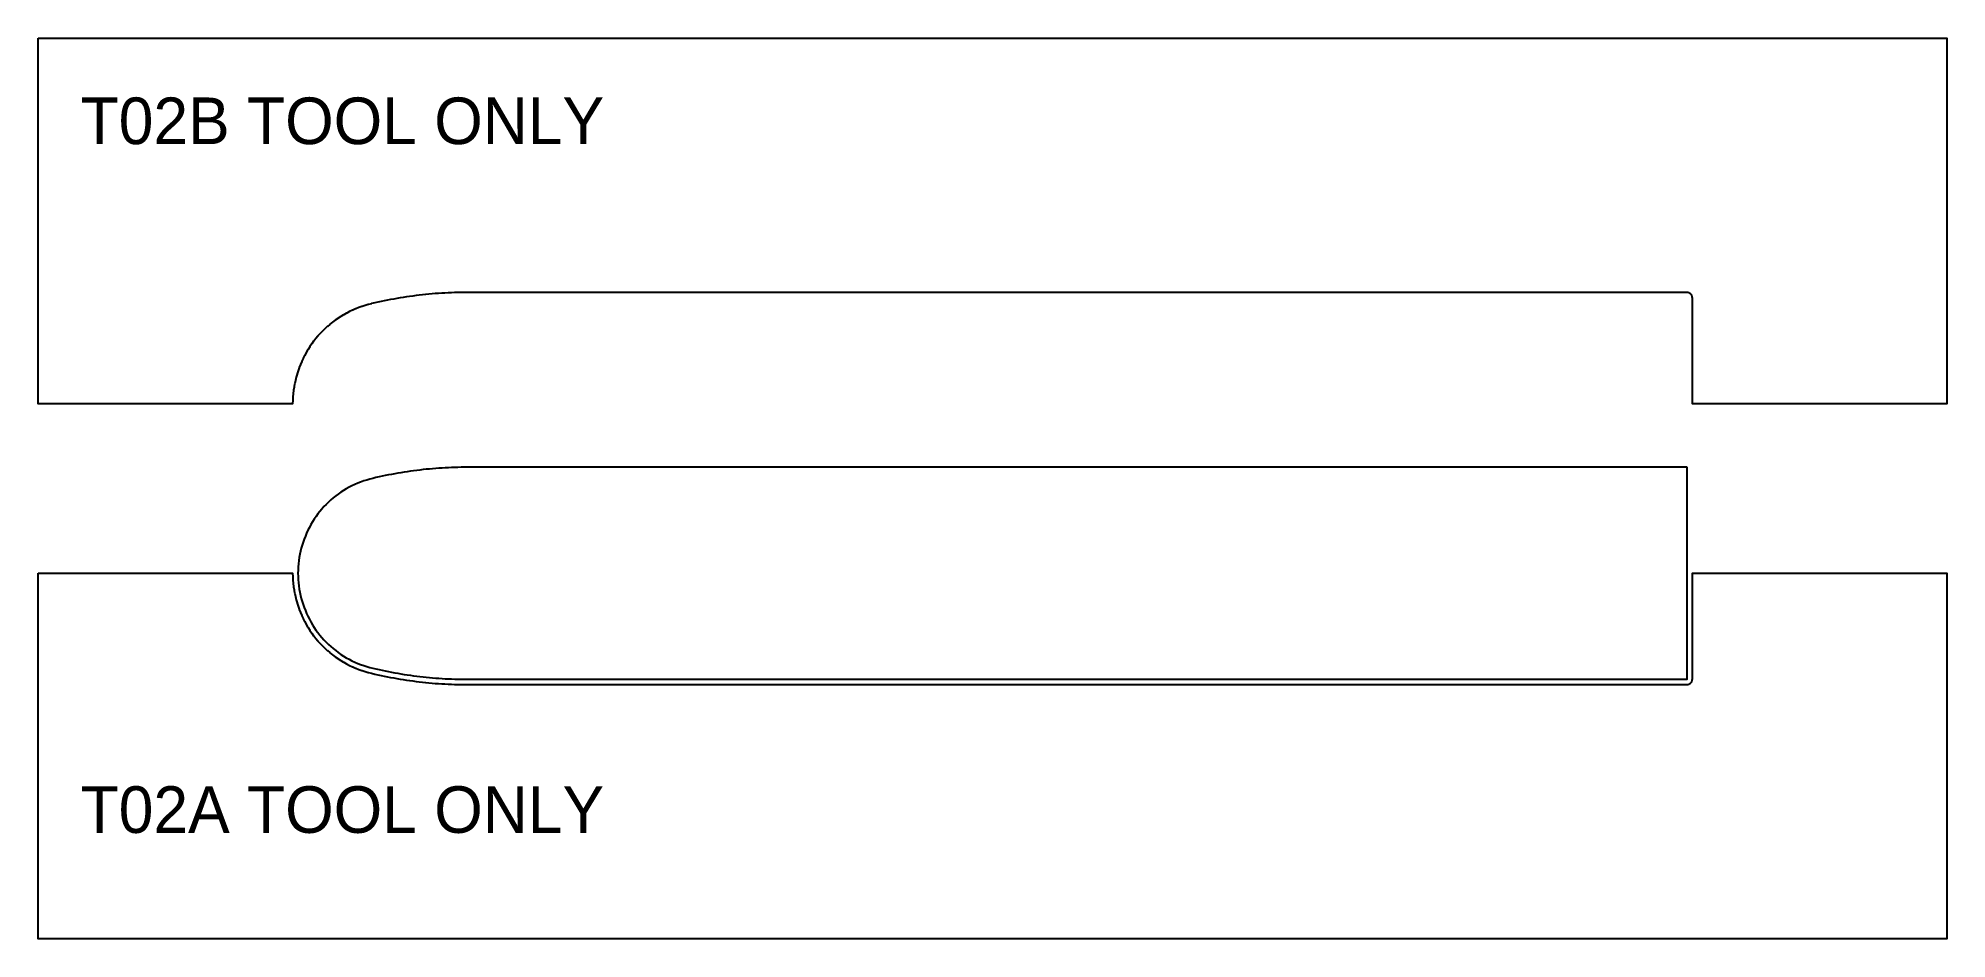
# Model space of a CAD drawing. Header units: millimetres. Extents: x 0 to 90, y 0 to 42.5.
import ezdxf

# ---------------------------------------------------------------- set-up
doc = ezdxf.new("R2010")
doc.units = ezdxf.units.MM
for name, color, linetype in [('CAD_OUTER', 5, 'Continuous'), ('CUT_TOOL', 7, 'Continuous'), ('LABEL', 2, 'Continuous')]:
    doc.layers.add(name, color=color, linetype=linetype)

msp = doc.modelspace()

# ---------------------------------------------------------------- linework, layer by layer
at = {"layer": 'CAD_OUTER'}
msp.add_lwpolyline([(77.752, 22.25), (77.602, 22.25), (77.451, 22.25), (77.301, 22.25), (77.151, 22.25), (77.001, 22.25), (76.851, 22.25), (76.701, 22.25), (76.551, 22.25), (76.4, 22.25), (76.25, 22.25), (76.1, 22.25), (75.95, 22.25), (75.8, 22.25), (75.65, 22.25), (75.5, 22.25), (75.349, 22.25), (75.199, 22.25), (75.049, 22.25), (74.899, 22.25), (74.749, 22.25), (74.599, 22.25), (74.449, 22.25), (74.298, 22.25), (74.148, 22.25), (73.998, 22.25), (73.848, 22.25), (73.698, 22.25), (73.548, 22.25), (73.397, 22.25), (73.247, 22.25), (73.097, 22.25), (72.947, 22.25), (72.797, 22.25), (72.647, 22.25), (72.497, 22.25), (72.346, 22.25), (72.196, 22.25), (72.046, 22.25), (71.896, 22.25), (71.746, 22.25), (71.596, 22.25), (71.446, 22.25), (71.295, 22.25), (71.145, 22.25), (70.995, 22.25), (70.845, 22.25), (70.695, 22.25), (70.545, 22.25), (70.395, 22.25), (70.244, 22.25), (70.094, 22.25), (69.944, 22.25), (69.794, 22.25), (69.644, 22.25), (69.494, 22.25), (69.344, 22.25), (69.193, 22.25), (69.043, 22.25), (68.893, 22.25), (68.743, 22.25), (68.593, 22.25), (68.443, 22.25), (68.293, 22.25), (68.142, 22.25), (67.992, 22.25), (67.842, 22.25), (67.692, 22.25), (67.542, 22.25), (67.392, 22.25), (67.241, 22.25), (67.091, 22.25), (66.941, 22.25), (66.791, 22.25), (66.641, 22.25), (66.491, 22.25), (66.341, 22.25), (66.19, 22.25), (66.04, 22.25), (65.89, 22.25), (65.74, 22.25), (65.59, 22.25), (65.44, 22.25), (65.29, 22.25), (65.139, 22.25), (64.989, 22.25), (64.839, 22.25), (64.689, 22.25), (64.539, 22.25), (64.389, 22.25), (64.239, 22.25), (64.088, 22.25), (63.938, 22.25), (63.788, 22.25), (63.638, 22.25), (63.488, 22.25), (63.338, 22.25), (63.188, 22.25), (63.037, 22.25), (62.887, 22.25), (62.737, 22.25), (62.587, 22.25), (62.437, 22.25), (62.287, 22.25), (62.136, 22.25), (61.986, 22.25), (61.836, 22.25), (61.686, 22.25), (61.536, 22.25), (61.386, 22.25), (61.236, 22.25), (61.085, 22.25), (60.935, 22.25), (60.785, 22.25), (60.635, 22.25), (60.485, 22.25), (60.335, 22.25), (60.185, 22.25), (60.034, 22.25), (59.884, 22.25), (59.734, 22.25), (59.584, 22.25), (59.434, 22.25), (59.284, 22.25), (59.134, 22.25), (58.983, 22.25), (58.833, 22.25), (58.683, 22.25), (58.533, 22.25), (58.383, 22.25), (58.233, 22.25), (58.083, 22.25), (57.932, 22.25), (57.782, 22.25), (57.632, 22.25), (57.482, 22.25), (57.332, 22.25), (57.182, 22.25), (57.032, 22.25), (56.881, 22.25), (56.731, 22.25), (56.581, 22.25), (56.431, 22.25), (56.281, 22.25), (56.131, 22.25), (55.98, 22.25), (55.83, 22.25), (55.68, 22.25), (55.53, 22.25), (55.38, 22.25), (55.23, 22.25), (55.08, 22.25), (54.929, 22.25), (54.779, 22.25), (54.629, 22.25), (54.479, 22.25), (54.329, 22.25), (54.179, 22.25), (54.029, 22.25), (53.878, 22.25), (53.728, 22.25), (53.578, 22.25), (53.428, 22.25), (53.278, 22.25), (53.128, 22.25), (52.978, 22.25), (52.827, 22.25), (52.677, 22.25), (52.527, 22.25), (52.377, 22.25), (52.227, 22.25), (52.077, 22.25), (51.927, 22.25), (51.776, 22.25), (51.626, 22.25), (51.476, 22.25), (51.326, 22.25), (51.176, 22.25), (51.026, 22.25), (50.875, 22.25), (50.725, 22.25), (50.575, 22.25), (50.425, 22.25), (50.275, 22.25), (50.125, 22.25), (49.975, 22.25), (49.824, 22.25), (49.674, 22.25), (49.524, 22.25), (49.374, 22.25), (49.224, 22.25), (49.074, 22.25), (48.924, 22.25), (48.773, 22.25), (48.623, 22.25), (48.473, 22.25), (48.323, 22.25), (48.173, 22.25), (48.023, 22.25), (47.873, 22.25), (47.722, 22.25), (47.572, 22.25), (47.422, 22.25), (47.272, 22.25), (47.122, 22.25), (46.972, 22.25), (46.822, 22.25), (46.671, 22.25), (46.521, 22.25), (46.371, 22.25), (46.221, 22.25), (46.071, 22.25), (45.921, 22.25), (45.771, 22.25), (45.62, 22.25), (45.47, 22.25), (45.32, 22.25), (45.17, 22.25), (45.02, 22.25), (44.87, 22.25), (44.719, 22.25), (44.569, 22.25), (44.419, 22.25), (44.269, 22.25), (44.119, 22.25), (43.969, 22.25), (43.819, 22.25), (43.668, 22.25), (43.518, 22.25), (43.368, 22.25), (43.218, 22.25), (43.068, 22.25), (42.918, 22.25), (42.768, 22.25), (42.617, 22.25), (42.467, 22.25), (42.317, 22.25), (42.167, 22.25), (42.017, 22.25), (41.867, 22.25), (41.717, 22.25), (41.566, 22.25), (41.416, 22.25), (41.266, 22.25), (41.116, 22.25), (40.966, 22.25), (40.816, 22.25), (40.666, 22.25), (40.515, 22.25), (40.365, 22.25), (40.215, 22.25), (40.065, 22.25), (39.915, 22.25), (39.765, 22.25), (39.614, 22.25), (39.464, 22.25), (39.314, 22.25), (39.164, 22.25), (39.014, 22.25), (38.864, 22.25), (38.714, 22.25), (38.563, 22.25), (38.413, 22.25), (38.263, 22.25), (38.113, 22.25), (37.963, 22.25), (37.813, 22.25), (37.663, 22.25), (37.512, 22.25), (37.362, 22.25), (37.212, 22.25), (37.062, 22.25), (36.912, 22.25), (36.762, 22.25), (36.612, 22.25), (36.461, 22.25), (36.311, 22.25), (36.161, 22.25), (36.011, 22.25), (35.861, 22.25), (35.711, 22.25), (35.561, 22.25), (35.41, 22.25), (35.26, 22.25), (35.11, 22.25), (34.96, 22.25), (34.81, 22.25), (34.66, 22.25), (34.51, 22.25), (34.359, 22.25), (34.209, 22.25), (34.059, 22.25), (33.909, 22.25), (33.759, 22.25), (33.609, 22.25), (33.458, 22.25), (33.308, 22.25), (33.158, 22.25), (33.008, 22.25), (32.858, 22.25), (32.708, 22.25), (32.558, 22.25), (32.407, 22.25), (32.257, 22.25), (32.107, 22.25), (31.957, 22.25), (31.807, 22.25), (31.657, 22.25), (31.507, 22.25), (31.356, 22.25), (31.206, 22.25), (31.056, 22.25), (30.906, 22.25), (30.756, 22.25), (30.606, 22.25), (30.456, 22.25), (30.305, 22.25), (30.155, 22.25), (30.005, 22.25), (29.855, 22.25), (29.705, 22.25), (29.555, 22.25), (29.405, 22.25), (29.254, 22.25), (29.104, 22.25), (28.954, 22.25), (28.804, 22.25), (28.654, 22.25), (28.504, 22.25), (28.353, 22.25), (28.203, 22.25), (28.053, 22.25), (27.903, 22.25), (27.753, 22.25), (27.603, 22.25), (27.453, 22.25), (27.302, 22.25), (27.152, 22.25), (27.002, 22.25), (26.852, 22.25), (26.702, 22.25), (26.552, 22.25), (26.402, 22.25), (26.251, 22.25), (26.101, 22.25), (25.951, 22.25), (25.801, 22.25), (25.651, 22.25), (25.501, 22.25), (25.351, 22.25), (25.2, 22.25), (25.05, 22.25), (24.9, 22.25), (24.75, 22.25), (24.6, 22.25), (24.45, 22.25), (24.3, 22.25), (24.149, 22.25), (23.999, 22.25), (23.849, 22.25), (23.699, 22.25), (23.549, 22.25), (23.399, 22.25), (23.249, 22.25), (23.098, 22.25), (22.948, 22.25), (22.798, 22.25), (22.648, 22.25), (22.498, 22.25), (22.348, 22.25), (22.197, 22.25), (22.047, 22.25), (21.897, 22.25), (21.747, 22.25), (21.597, 22.25), (21.447, 22.25), (21.297, 22.25), (21.146, 22.25), (20.996, 22.25), (20.846, 22.25), (20.696, 22.25), (20.546, 22.25), (20.396, 22.25), (20.246, 22.25), (20.095, 22.25), (19.945, 22.249), (19.795, 22.246), (19.645, 22.242), (19.495, 22.237), (19.345, 22.231), (19.195, 22.224), (19.045, 22.215), (18.895, 22.206), (18.746, 22.195), (18.596, 22.183), (18.446, 22.169), (18.297, 22.155), (18.148, 22.139), (17.998, 22.122), (17.849, 22.105), (17.7, 22.085), (17.552, 22.065), (17.403, 22.043), (17.255, 22.02), (17.106, 21.996), (16.958, 21.971), (16.811, 21.945), (16.663, 21.917), (16.516, 21.889), (16.368, 21.859), (16.222, 21.828), (16.075, 21.796), (15.928, 21.763), (15.782, 21.728), (15.637, 21.692), (15.492, 21.651), (15.349, 21.606), (15.207, 21.556), (15.068, 21.5), (14.93, 21.44), (14.795, 21.376), (14.661, 21.307), (14.531, 21.233), (14.402, 21.156), (14.275, 21.075), (14.153, 20.988), (14.033, 20.898), (13.915, 20.805), (13.801, 20.708), (13.69, 20.606), (13.582, 20.502), (13.478, 20.394), (13.378, 20.282), (13.282, 20.167), (13.189, 20.049), (13.101, 19.927), (13.017, 19.803), (12.936, 19.676), (12.86, 19.547), (12.788, 19.415), (12.721, 19.281), (12.657, 19.145), (12.599, 19.006), (12.545, 18.866), (12.494, 18.725), (12.449, 18.582), (12.408, 18.437), (12.371, 18.292), (12.34, 18.145), (12.313, 17.997), (12.291, 17.849), (12.273, 17.7), (12.261, 17.55), (12.254, 17.4), (12.25, 17.25), (12.254, 17.1), (12.261, 16.95), (12.273, 16.8), (12.291, 16.651), (12.313, 16.503), (12.34, 16.355), (12.371, 16.208), (12.408, 16.063), (12.449, 15.918), (12.494, 15.775), (12.545, 15.634), (12.599, 15.494), (12.657, 15.355), (12.721, 15.22), (12.788, 15.086), (12.86, 14.953), (12.936, 14.824), (13.016, 14.697), (13.1, 14.573), (13.189, 14.451), (13.282, 14.334), (13.378, 14.219), (13.478, 14.106), (13.582, 13.999), (13.69, 13.894), (13.801, 13.793), (13.915, 13.695), (14.033, 13.602), (14.153, 13.512), (14.275, 13.425), (14.402, 13.344), (14.531, 13.267), (14.661, 13.193), (14.795, 13.124), (14.93, 13.06), (15.068, 13), (15.207, 12.944), (15.349, 12.895), (15.492, 12.849), (15.637, 12.808), (15.782, 12.772), (15.928, 12.738), (16.075, 12.704), (16.221, 12.672), (16.368, 12.641), (16.516, 12.612), (16.663, 12.583), (16.811, 12.555), (16.958, 12.529), (17.106, 12.504), (17.255, 12.48), (17.403, 12.458), (17.552, 12.436), (17.7, 12.416), (17.849, 12.396), (17.998, 12.378), (18.148, 12.361), (18.297, 12.345), (18.446, 12.331), (18.596, 12.318), (18.746, 12.305), (18.895, 12.295), (19.045, 12.285), (19.195, 12.276), (19.345, 12.269), (19.495, 12.263), (19.645, 12.258), (19.795, 12.254), (19.945, 12.252), (20.095, 12.251), (20.246, 12.25), (20.396, 12.25), (20.546, 12.25), (20.696, 12.25), (20.846, 12.25), (20.996, 12.25), (21.146, 12.25), (21.297, 12.25), (21.447, 12.25), (21.597, 12.25), (21.747, 12.25), (21.897, 12.25), (22.047, 12.25), (22.197, 12.25), (22.348, 12.25), (22.498, 12.25), (22.648, 12.25), (22.798, 12.25), (22.948, 12.25), (23.098, 12.25), (23.249, 12.25), (23.399, 12.25), (23.549, 12.25), (23.699, 12.25), (23.849, 12.25), (23.999, 12.25), (24.149, 12.25), (24.3, 12.25), (24.45, 12.25), (24.6, 12.25), (24.75, 12.25), (24.9, 12.25), (25.05, 12.25), (25.2, 12.25), (25.351, 12.25), (25.501, 12.25), (25.651, 12.25), (25.801, 12.25), (25.951, 12.25), (26.101, 12.25), (26.251, 12.25), (26.402, 12.25), (26.552, 12.25), (26.702, 12.25), (26.852, 12.25), (27.002, 12.25), (27.152, 12.25), (27.302, 12.25), (27.453, 12.25), (27.603, 12.25), (27.753, 12.25), (27.903, 12.25), (28.053, 12.25), (28.203, 12.25), (28.353, 12.25), (28.504, 12.25), (28.654, 12.25), (28.804, 12.25), (28.954, 12.25), (29.104, 12.25), (29.254, 12.25), (29.405, 12.25), (29.555, 12.25), (29.705, 12.25), (29.855, 12.25), (30.005, 12.25), (30.155, 12.25), (30.305, 12.25), (30.456, 12.25), (30.606, 12.25), (30.756, 12.25), (30.906, 12.25), (31.056, 12.25), (31.206, 12.25), (31.356, 12.25), (31.507, 12.25), (31.657, 12.25), (31.807, 12.25), (31.957, 12.25), (32.107, 12.25), (32.257, 12.25), (32.407, 12.25), (32.558, 12.25), (32.708, 12.25), (32.858, 12.25), (33.008, 12.25), (33.158, 12.25), (33.308, 12.25), (33.458, 12.25), (33.609, 12.25), (33.759, 12.25), (33.909, 12.25), (34.059, 12.25), (34.209, 12.25), (34.359, 12.25), (34.51, 12.25), (34.66, 12.25), (34.81, 12.25), (34.96, 12.25), (35.11, 12.25), (35.26, 12.25), (35.41, 12.25), (35.561, 12.25), (35.711, 12.25), (35.861, 12.25), (36.011, 12.25), (36.161, 12.25), (36.311, 12.25), (36.461, 12.25), (36.612, 12.25), (36.762, 12.25), (36.912, 12.25), (37.062, 12.25), (37.212, 12.25), (37.362, 12.25), (37.512, 12.25), (37.663, 12.25), (37.813, 12.25), (37.963, 12.25), (38.113, 12.25), (38.263, 12.25), (38.413, 12.25), (38.563, 12.25), (38.714, 12.25), (38.864, 12.25), (39.014, 12.25), (39.164, 12.25), (39.314, 12.25), (39.464, 12.25), (39.614, 12.25), (39.765, 12.25), (39.915, 12.25), (40.065, 12.25), (40.215, 12.25), (40.365, 12.25), (40.515, 12.25), (40.666, 12.25), (40.816, 12.25), (40.966, 12.25), (41.116, 12.25), (41.266, 12.25), (41.416, 12.25), (41.566, 12.25), (41.717, 12.25), (41.867, 12.25), (42.017, 12.25), (42.167, 12.25), (42.317, 12.25), (42.467, 12.25), (42.617, 12.25), (42.768, 12.25), (42.918, 12.25), (43.068, 12.25), (43.218, 12.25), (43.368, 12.25), (43.518, 12.25), (43.668, 12.25), (43.819, 12.25), (43.969, 12.25), (44.119, 12.25), (44.269, 12.25), (44.419, 12.25), (44.569, 12.25), (44.719, 12.25), (44.87, 12.25), (45.02, 12.25), (45.17, 12.25), (45.32, 12.25), (45.47, 12.25), (45.62, 12.25), (45.771, 12.25), (45.921, 12.25), (46.071, 12.25), (46.221, 12.25), (46.371, 12.25), (46.521, 12.25), (46.671, 12.25), (46.822, 12.25), (46.972, 12.25), (47.122, 12.25), (47.272, 12.25), (47.422, 12.25), (47.572, 12.25), (47.722, 12.25), (47.873, 12.25), (48.023, 12.25), (48.173, 12.25), (48.323, 12.25), (48.473, 12.25), (48.623, 12.25), (48.773, 12.25), (48.924, 12.25), (49.074, 12.25), (49.224, 12.25), (49.374, 12.25), (49.524, 12.25), (49.674, 12.25), (49.824, 12.25), (49.975, 12.25), (50.125, 12.25), (50.275, 12.25), (50.425, 12.25), (50.575, 12.25), (50.725, 12.25), (50.875, 12.25), (51.026, 12.25), (51.176, 12.25), (51.326, 12.25), (51.476, 12.25), (51.626, 12.25), (51.776, 12.25), (51.927, 12.25), (52.077, 12.25), (52.227, 12.25), (52.377, 12.25), (52.527, 12.25), (52.677, 12.25), (52.827, 12.25), (52.978, 12.25), (53.128, 12.25), (53.278, 12.25), (53.428, 12.25), (53.578, 12.25), (53.728, 12.25), (53.878, 12.25), (54.029, 12.25), (54.179, 12.25), (54.329, 12.25), (54.479, 12.25), (54.629, 12.25), (54.779, 12.25), (54.929, 12.25), (55.08, 12.25), (55.23, 12.25), (55.38, 12.25), (55.53, 12.25), (55.68, 12.25), (55.83, 12.25), (55.98, 12.25), (56.131, 12.25), (56.281, 12.25), (56.431, 12.25), (56.581, 12.25), (56.731, 12.25), (56.881, 12.25), (57.032, 12.25), (57.182, 12.25), (57.332, 12.25), (57.482, 12.25), (57.632, 12.25), (57.782, 12.25), (57.932, 12.25), (58.083, 12.25), (58.233, 12.25), (58.383, 12.25), (58.533, 12.25), (58.683, 12.25), (58.833, 12.25), (58.983, 12.25), (59.134, 12.25), (59.284, 12.25), (59.434, 12.25), (59.584, 12.25), (59.734, 12.25), (59.884, 12.25), (60.034, 12.25), (60.185, 12.25), (60.335, 12.25), (60.485, 12.25), (60.635, 12.25), (60.785, 12.25), (60.935, 12.25), (61.085, 12.25), (61.236, 12.25), (61.386, 12.25), (61.536, 12.25), (61.686, 12.25), (61.836, 12.25), (61.986, 12.25), (62.136, 12.25), (62.287, 12.25), (62.437, 12.25), (62.587, 12.25), (62.737, 12.25), (62.887, 12.25), (63.037, 12.25), (63.188, 12.25), (63.338, 12.25), (63.488, 12.25), (63.638, 12.25), (63.788, 12.25), (63.938, 12.25), (64.088, 12.25), (64.239, 12.25), (64.389, 12.25), (64.539, 12.25), (64.689, 12.25), (64.839, 12.25), (64.989, 12.25), (65.139, 12.25), (65.29, 12.25), (65.44, 12.25), (65.59, 12.25), (65.74, 12.25), (65.89, 12.25), (66.04, 12.25), (66.19, 12.25), (66.341, 12.25), (66.491, 12.25), (66.641, 12.25), (66.791, 12.25), (66.941, 12.25), (67.091, 12.25), (67.241, 12.25), (67.392, 12.25), (67.542, 12.25), (67.692, 12.25), (67.842, 12.25), (67.992, 12.25), (68.142, 12.25), (68.293, 12.25), (68.443, 12.25), (68.593, 12.25), (68.743, 12.25), (68.893, 12.25), (69.043, 12.25), (69.193, 12.25), (69.344, 12.25), (69.494, 12.25), (69.644, 12.25), (69.794, 12.25), (69.944, 12.25), (70.094, 12.25), (70.244, 12.25), (70.395, 12.25), (70.545, 12.25), (70.695, 12.25), (70.845, 12.25), (70.995, 12.25), (71.145, 12.25), (71.295, 12.25), (71.446, 12.25), (71.596, 12.25), (71.746, 12.25), (71.896, 12.25), (72.046, 12.25), (72.196, 12.25), (72.346, 12.25), (72.497, 12.25), (72.647, 12.25), (72.797, 12.25), (72.947, 12.25), (73.097, 12.25), (73.247, 12.25), (73.397, 12.25), (73.548, 12.25), (73.698, 12.25), (73.848, 12.25), (73.998, 12.25), (74.148, 12.25), (74.298, 12.25), (74.449, 12.25), (74.599, 12.25), (74.749, 12.25), (74.899, 12.25), (75.049, 12.25), (75.199, 12.25), (75.349, 12.25), (75.5, 12.25), (75.65, 12.25), (75.8, 12.25), (75.95, 12.25), (76.1, 12.25), (76.25, 12.25), (76.4, 12.25), (76.551, 12.25), (76.701, 12.25), (76.851, 12.25), (77.001, 12.25), (77.151, 12.25), (77.301, 12.25), (77.451, 12.25), (77.602, 12.25), (77.752, 12.25), (77.752, 12.402), (77.752, 12.553), (77.752, 12.705), (77.752, 12.856), (77.752, 13.008), (77.752, 13.159), (77.752, 13.311), (77.752, 13.462), (77.752, 13.614), (77.752, 13.765), (77.752, 13.917), (77.752, 14.068), (77.752, 14.22), (77.752, 14.371), (77.752, 14.523), (77.752, 14.674), (77.752, 14.826), (77.752, 14.977), (77.752, 15.129), (77.752, 15.28), (77.752, 15.432), (77.752, 15.583), (77.752, 15.735), (77.752, 15.887), (77.752, 16.038), (77.752, 16.19), (77.752, 16.341), (77.752, 16.493), (77.752, 16.644), (77.752, 16.796), (77.752, 16.947), (77.752, 17.099), (77.752, 17.25), (77.752, 17.402), (77.752, 17.553), (77.752, 17.705), (77.752, 17.856), (77.752, 18.008), (77.752, 18.159), (77.752, 18.311), (77.752, 18.462), (77.752, 18.614), (77.752, 18.765), (77.752, 18.917), (77.752, 19.068), (77.752, 19.22), (77.752, 19.371), (77.752, 19.523), (77.752, 19.674), (77.752, 19.826), (77.752, 19.978), (77.752, 20.129), (77.752, 20.281), (77.752, 20.432), (77.752, 20.584), (77.752, 20.735), (77.752, 20.887), (77.752, 21.038), (77.752, 21.19), (77.752, 21.341), (77.752, 21.493), (77.752, 21.644), (77.752, 21.796), (77.752, 21.947), (77.752, 22.099)], close=True, dxfattribs=at)
at = {"layer": 'CUT_TOOL'}
for points in [[(0, 42.5), (90.002, 42.5), (90.002, 25.25), (78.002, 25.25), (78.002, 25.856), (78.002, 26.008), (78.002, 27.523), (78.002, 27.674), (78.002, 29.038), (78.002, 29.19), (78.002, 30.099), (78.002, 30.25), (78.001, 30.275), (77.997, 30.299), (77.991, 30.323), (77.983, 30.346), (77.972, 30.368), (77.96, 30.389), (77.945, 30.409), (77.929, 30.427), (77.91, 30.444), (77.891, 30.458), (77.87, 30.471), (77.847, 30.481), (77.824, 30.489), (77.801, 30.495), (77.776, 30.499), (77.752, 30.5), (77.602, 30.5), (77.451, 30.5), (77.301, 30.5), (77.151, 30.5), (77.001, 30.5), (76.851, 30.5), (76.701, 30.5), (76.551, 30.5), (76.4, 30.5), (76.25, 30.5), (76.1, 30.5), (75.95, 30.5), (75.8, 30.5), (75.65, 30.5), (75.5, 30.5), (75.349, 30.5), (75.199, 30.5), (75.049, 30.5), (74.899, 30.5), (74.749, 30.5), (74.599, 30.5), (74.449, 30.5), (74.298, 30.5), (74.148, 30.5), (73.998, 30.5), (73.848, 30.5), (73.698, 30.5), (73.548, 30.5), (73.397, 30.5), (73.247, 30.5), (73.097, 30.5), (72.947, 30.5), (72.797, 30.5), (72.647, 30.5), (72.497, 30.5), (72.346, 30.5), (72.196, 30.5), (72.046, 30.5), (71.896, 30.5), (71.746, 30.5), (71.596, 30.5), (71.446, 30.5), (71.295, 30.5), (71.145, 30.5), (70.995, 30.5), (70.845, 30.5), (70.695, 30.5), (70.545, 30.5), (70.395, 30.5), (70.244, 30.5), (70.094, 30.5), (69.944, 30.5), (69.794, 30.5), (69.644, 30.5), (69.494, 30.5), (69.344, 30.5), (69.193, 30.5), (69.043, 30.5), (68.893, 30.5), (68.743, 30.5), (68.593, 30.5), (68.443, 30.5), (68.293, 30.5), (68.142, 30.5), (67.992, 30.5), (67.842, 30.5), (67.692, 30.5), (67.542, 30.5), (67.392, 30.5), (67.241, 30.5), (67.091, 30.5), (66.941, 30.5), (66.791, 30.5), (66.641, 30.5), (66.491, 30.5), (66.341, 30.5), (66.19, 30.5), (66.04, 30.5), (65.74, 30.5), (65.59, 30.5), (65.44, 30.5), (65.29, 30.5), (65.139, 30.5), (64.989, 30.5), (64.839, 30.5), (64.689, 30.5), (64.539, 30.5), (64.389, 30.5), (64.239, 30.5), (64.088, 30.5), (63.938, 30.5), (63.788, 30.5), (63.638, 30.5), (63.488, 30.5), (63.338, 30.5), (63.188, 30.5), (63.037, 30.5), (62.887, 30.5), (62.737, 30.5), (62.587, 30.5), (62.437, 30.5), (62.287, 30.5), (62.136, 30.5), (61.986, 30.5), (61.836, 30.5), (61.686, 30.5), (61.536, 30.5), (61.386, 30.5), (61.236, 30.5), (61.085, 30.5), (60.935, 30.5), (60.785, 30.5), (60.635, 30.5), (60.485, 30.5), (60.335, 30.5), (60.185, 30.5), (60.034, 30.5), (59.884, 30.5), (59.734, 30.5), (59.584, 30.5), (59.434, 30.5), (59.284, 30.5), (59.134, 30.5), (58.983, 30.5), (58.833, 30.5), (58.683, 30.5), (58.533, 30.5), (58.383, 30.5), (58.233, 30.5), (57.932, 30.5), (57.782, 30.5), (57.632, 30.5), (57.482, 30.5), (57.332, 30.5), (57.182, 30.5), (56.881, 30.5), (56.731, 30.5), (56.281, 30.5), (56.131, 30.5), (55.98, 30.5), (55.83, 30.5), (55.68, 30.5), (55.53, 30.5), (55.38, 30.5), (55.23, 30.5), (55.08, 30.5), (54.929, 30.5), (54.779, 30.5), (54.629, 30.5), (54.479, 30.5), (54.329, 30.5), (54.179, 30.5), (54.029, 30.5), (53.878, 30.5), (53.728, 30.5), (53.578, 30.5), (53.428, 30.5), (53.278, 30.5), (53.128, 30.5), (52.978, 30.5), (52.827, 30.5), (52.677, 30.5), (52.527, 30.5), (52.377, 30.5), (52.227, 30.5), (52.077, 30.5), (51.927, 30.5), (51.776, 30.5), (51.626, 30.5), (51.476, 30.5), (51.326, 30.5), (51.176, 30.5), (51.026, 30.5), (50.875, 30.5), (50.725, 30.5), (50.575, 30.5), (50.425, 30.5), (50.275, 30.5), (50.125, 30.5), (49.975, 30.5), (49.824, 30.5), (49.674, 30.5), (49.524, 30.5), (49.374, 30.5), (49.224, 30.5), (49.074, 30.5), (48.924, 30.5), (48.773, 30.5), (48.623, 30.5), (48.473, 30.5), (48.323, 30.5), (48.173, 30.5), (48.023, 30.5), (47.873, 30.5), (47.722, 30.5), (47.572, 30.5), (47.422, 30.5), (47.272, 30.5), (47.122, 30.5), (46.972, 30.5), (46.822, 30.5), (46.671, 30.5), (46.521, 30.5), (46.371, 30.5), (46.221, 30.5), (46.071, 30.5), (45.921, 30.5), (45.771, 30.5), (45.62, 30.5), (45.47, 30.5), (45.32, 30.5), (45.17, 30.5), (45.02, 30.5), (44.87, 30.5), (44.569, 30.5), (44.419, 30.5), (44.269, 30.5), (44.119, 30.5), (43.969, 30.5), (43.819, 30.5), (43.668, 30.5), (43.518, 30.5), (43.368, 30.5), (43.218, 30.5), (43.068, 30.5), (42.918, 30.5), (42.768, 30.5), (42.617, 30.5), (42.467, 30.5), (42.317, 30.5), (42.167, 30.5), (42.017, 30.5), (41.867, 30.5), (41.717, 30.5), (41.566, 30.5), (41.416, 30.5), (41.266, 30.5), (41.116, 30.5), (40.966, 30.5), (40.816, 30.5), (40.666, 30.5), (40.515, 30.5), (40.365, 30.5), (40.215, 30.5), (40.065, 30.5), (39.915, 30.5), (39.765, 30.5), (39.614, 30.5), (39.464, 30.5), (39.314, 30.5), (39.164, 30.5), (39.014, 30.5), (38.864, 30.5), (38.714, 30.5), (38.563, 30.5), (38.413, 30.5), (38.263, 30.5), (38.113, 30.5), (37.963, 30.5), (37.813, 30.5), (37.663, 30.5), (37.512, 30.5), (37.362, 30.5), (37.212, 30.5), (37.062, 30.5), (36.912, 30.5), (36.762, 30.5), (36.612, 30.5), (36.461, 30.5), (36.311, 30.5), (36.161, 30.5), (36.011, 30.5), (35.861, 30.5), (35.711, 30.5), (35.561, 30.5), (35.41, 30.5), (35.26, 30.5), (35.11, 30.5), (34.96, 30.5), (34.81, 30.5), (34.66, 30.5), (34.51, 30.5), (34.359, 30.5), (34.209, 30.5), (34.059, 30.5), (33.909, 30.5), (33.759, 30.5), (33.609, 30.5), (33.458, 30.5), (33.308, 30.5), (33.158, 30.5), (33.008, 30.5), (32.858, 30.5), (32.708, 30.5), (32.558, 30.5), (32.407, 30.5), (32.257, 30.5), (32.107, 30.5), (31.807, 30.5), (31.657, 30.5), (31.507, 30.5), (31.356, 30.5), (31.206, 30.5), (31.056, 30.5), (30.906, 30.5), (30.756, 30.5), (30.606, 30.5), (30.456, 30.5), (30.305, 30.5), (30.155, 30.5), (30.005, 30.5), (29.855, 30.5), (29.705, 30.5), (29.555, 30.5), (29.405, 30.5), (29.254, 30.5), (29.104, 30.5), (28.954, 30.5), (28.804, 30.5), (28.654, 30.5), (28.504, 30.5), (28.353, 30.5), (28.203, 30.5), (28.053, 30.5), (27.903, 30.5), (27.753, 30.5), (27.603, 30.5), (27.453, 30.5), (27.302, 30.5), (27.152, 30.5), (27.002, 30.5), (26.852, 30.5), (26.702, 30.5), (26.552, 30.5), (26.402, 30.5), (26.101, 30.5), (25.951, 30.5), (25.801, 30.5), (25.651, 30.5), (25.501, 30.5), (25.351, 30.5), (25.2, 30.5), (25.05, 30.5), (24.75, 30.5), (24.6, 30.5), (24.45, 30.5), (24.3, 30.5), (24.149, 30.5), (23.999, 30.5), (23.849, 30.5), (23.699, 30.5), (23.549, 30.5), (23.399, 30.5), (23.249, 30.5), (23.098, 30.5), (22.948, 30.5), (22.798, 30.5), (22.648, 30.5), (22.498, 30.5), (22.348, 30.5), (22.197, 30.5), (22.047, 30.5), (21.897, 30.5), (21.747, 30.5), (21.597, 30.5), (21.447, 30.5), (21.297, 30.5), (21.146, 30.5), (20.996, 30.5), (20.846, 30.5), (20.546, 30.5), (20.396, 30.5), (20.246, 30.5), (20.245, 30.5), (20.095, 30.5), (20.093, 30.5), (19.943, 30.499), (19.941, 30.499), (19.791, 30.496), (19.789, 30.496), (19.638, 30.492), (19.637, 30.492), (19.487, 30.487), (19.485, 30.487), (19.335, 30.481), (19.333, 30.481), (19.183, 30.474), (19.181, 30.474), (19.031, 30.465), (19.029, 30.465), (18.879, 30.455), (18.877, 30.455), (18.727, 30.444), (18.725, 30.444), (18.575, 30.432), (18.574, 30.432), (18.424, 30.418), (18.423, 30.418), (18.273, 30.404), (18.27, 30.404), (18.121, 30.388), (18.119, 30.388), (17.97, 30.371), (17.969, 30.371), (17.82, 30.353), (17.817, 30.353), (17.668, 30.333), (17.666, 30.333), (17.517, 30.312), (17.516, 30.312), (17.367, 30.291), (17.365, 30.29), (17.217, 30.268), (17.214, 30.267), (17.066, 30.243), (17.065, 30.243), (16.917, 30.218), (16.915, 30.217), (16.767, 30.191), (16.764, 30.191), (16.617, 30.163), (16.615, 30.163), (16.468, 30.134), (16.466, 30.134), (16.319, 30.104), (16.317, 30.104), (16.17, 30.073), (16.168, 30.072), (16.021, 30.04), (16.019, 30.04), (15.873, 30.006), (15.871, 30.006), (15.725, 29.972), (15.722, 29.971), (15.576, 29.934), (15.568, 29.932), (15.424, 29.891), (15.417, 29.889), (15.274, 29.844), (15.267, 29.842), (15.125, 29.792), (15.114, 29.788), (14.975, 29.732), (14.968, 29.729), (14.83, 29.669), (14.824, 29.666), (14.688, 29.602), (14.68, 29.598), (14.547, 29.529), (14.538, 29.525), (14.408, 29.451), (14.402, 29.448), (14.273, 29.37), (14.267, 29.366), (14.141, 29.286), (14.131, 29.279), (14.009, 29.193), (14.003, 29.189), (13.883, 29.099), (13.877, 29.094), (13.76, 29.001), (13.753, 28.995), (13.638, 28.898), (13.632, 28.892), (13.521, 28.79), (13.516, 28.786), (13.408, 28.681), (13.403, 28.676), (13.299, 28.568), (13.291, 28.56), (13.191, 28.447), (13.187, 28.442), (13.09, 28.327), (13.086, 28.322), (12.993, 28.204), (12.986, 28.196), (12.898, 28.074), (12.893, 28.067), (12.809, 27.943), (12.806, 27.937), (12.725, 27.811), (12.721, 27.803), (12.644, 27.674), (12.64, 27.665), (12.568, 27.533), (12.565, 27.527), (12.498, 27.393), (12.495, 27.387), (12.431, 27.251), (12.426, 27.241), (12.368, 27.103), (12.366, 27.097), (12.312, 26.957), (12.309, 26.951), (12.259, 26.81), (12.255, 26.8), (12.21, 26.657), (12.208, 26.65), (12.168, 26.505), (12.166, 26.499), (12.129, 26.353), (12.127, 26.345), (12.095, 26.198), (12.094, 26.189), (12.067, 26.041), (12.066, 26.035), (12.044, 25.887), (12.043, 25.879), (12.025, 25.73), (12.024, 25.719), (12.012, 25.57), (12.012, 25.563), (12.004, 25.413), (12.004, 25.406), (12, 25.256), (12, 25.25), (0, 25.25)], [(0, 17.25), (12, 17.25), (12, 17.244), (12.004, 17.094), (12.004, 17.087), (12.012, 16.937), (12.012, 16.931), (12.024, 16.781), (12.025, 16.771), (12.043, 16.622), (12.044, 16.614), (12.066, 16.465), (12.067, 16.459), (12.094, 16.311), (12.095, 16.303), (12.127, 16.156), (12.129, 16.147), (12.166, 16.001), (12.168, 15.995), (12.208, 15.851), (12.21, 15.844), (12.255, 15.7), (12.259, 15.691), (12.309, 15.549), (12.312, 15.543), (12.366, 15.403), (12.368, 15.397), (12.426, 15.259), (12.431, 15.249), (12.495, 15.113), (12.498, 15.107), (12.565, 14.973), (12.568, 14.967), (12.639, 14.835), (12.644, 14.826), (12.72, 14.697), (12.725, 14.69), (12.806, 14.563), (12.809, 14.557), (12.893, 14.433), (12.898, 14.426), (12.986, 14.305), (12.993, 14.296), (13.086, 14.179), (13.09, 14.173), (13.187, 14.058), (13.191, 14.053), (13.291, 13.94), (13.299, 13.932), (13.403, 13.824), (13.408, 13.819), (13.516, 13.715), (13.521, 13.71), (13.632, 13.608), (13.638, 13.602), (13.753, 13.505), (13.76, 13.499), (13.877, 13.406), (13.883, 13.402), (14.003, 13.312), (14.009, 13.308), (14.131, 13.221), (14.141, 13.215), (14.267, 13.134), (14.273, 13.13), (14.402, 13.053), (14.408, 13.049), (14.538, 12.975), (14.546, 12.971), (14.68, 12.902), (14.688, 12.898), (14.824, 12.834), (14.83, 12.831), (14.968, 12.771), (14.975, 12.768), (15.114, 12.712), (15.125, 12.708), (15.266, 12.659), (15.274, 12.656), (15.417, 12.611), (15.424, 12.609), (15.568, 12.568), (15.576, 12.566), (15.722, 12.529), (15.725, 12.529), (15.871, 12.494), (15.873, 12.494), (16.019, 12.461), (16.021, 12.46), (16.168, 12.428), (16.17, 12.428), (16.317, 12.397), (16.319, 12.396), (16.466, 12.367), (16.468, 12.366), (16.615, 12.338), (16.617, 12.337), (16.765, 12.31), (16.767, 12.309), (16.915, 12.283), (16.917, 12.283), (17.065, 12.258), (17.066, 12.258), (17.215, 12.233), (17.217, 12.233), (17.365, 12.21), (17.367, 12.21), (17.516, 12.189), (17.518, 12.188), (17.666, 12.168), (17.668, 12.168), (17.817, 12.148), (17.82, 12.148), (17.969, 12.13), (17.97, 12.13), (18.119, 12.113), (18.121, 12.113), (18.27, 12.097), (18.273, 12.097), (18.422, 12.082), (18.424, 12.082), (18.574, 12.069), (18.575, 12.069), (18.725, 12.056), (18.727, 12.056), (18.877, 12.045), (18.879, 12.045), (19.029, 12.036), (19.031, 12.035), (19.181, 12.027), (19.183, 12.027), (19.333, 12.019), (19.335, 12.019), (19.485, 12.013), (19.487, 12.013), (19.637, 12.008), (19.639, 12.008), (19.789, 12.004), (19.791, 12.004), (19.942, 12.002), (19.943, 12.002), (20.093, 12.001), (20.095, 12.001), (20.245, 12), (20.246, 12), (20.396, 12), (20.546, 12), (20.696, 12), (20.846, 12), (20.996, 12), (21.146, 12), (21.297, 12), (21.447, 12), (21.597, 12), (21.747, 12), (21.897, 12), (22.047, 12), (22.197, 12), (22.348, 12), (22.498, 12), (22.648, 12), (22.798, 12), (22.948, 12), (23.098, 12), (23.249, 12), (23.399, 12), (23.549, 12), (23.699, 12), (23.849, 12), (23.999, 12), (24.149, 12), (24.3, 12), (24.45, 12), (24.6, 12), (24.75, 12), (24.9, 12), (25.05, 12), (25.2, 12), (25.351, 12), (25.501, 12), (25.651, 12), (25.801, 12), (25.951, 12), (26.101, 12), (26.251, 12), (26.402, 12), (26.552, 12), (26.702, 12), (26.852, 12), (27.002, 12), (27.152, 12), (27.302, 12), (27.453, 12), (27.603, 12), (27.753, 12), (27.903, 12), (28.053, 12), (28.203, 12), (28.353, 12), (28.504, 12), (28.654, 12), (28.804, 12), (28.954, 12), (29.104, 12), (29.254, 12), (29.555, 12), (29.705, 12), (29.855, 12), (30.005, 12), (30.155, 12), (30.305, 12), (30.456, 12), (30.606, 12), (30.756, 12), (30.906, 12), (31.056, 12), (31.206, 12), (31.356, 12), (31.507, 12), (31.657, 12), (31.807, 12), (31.957, 12), (32.107, 12), (32.257, 12), (32.407, 12), (32.558, 12), (32.708, 12), (32.858, 12), (33.008, 12), (33.158, 12), (33.308, 12), (33.609, 12), (33.759, 12), (33.909, 12), (34.059, 12), (34.209, 12), (34.359, 12), (34.51, 12), (34.66, 12), (34.81, 12), (34.96, 12), (35.11, 12), (35.26, 12), (35.41, 12), (35.561, 12), (35.861, 12), (36.011, 12), (36.161, 12), (36.311, 12), (36.461, 12), (36.612, 12), (36.762, 12), (36.912, 12), (37.062, 12), (37.212, 12), (37.362, 12), (37.512, 12), (37.663, 12), (37.813, 12), (37.963, 12), (38.113, 12), (38.413, 12), (38.563, 12), (38.714, 12), (38.864, 12), (39.014, 12), (39.314, 12), (39.614, 12), (39.765, 12), (39.915, 12), (40.065, 12), (40.365, 12), (40.515, 12), (40.666, 12), (40.816, 12), (40.966, 12), (41.116, 12), (41.266, 12), (41.416, 12), (41.566, 12), (41.717, 12), (41.867, 12), (42.017, 12), (42.167, 12), (42.317, 12), (42.467, 12), (42.617, 12), (42.768, 12), (42.918, 12), (43.218, 12), (43.368, 12), (43.518, 12), (43.668, 12), (43.819, 12), (43.969, 12), (44.119, 12), (44.269, 12), (44.419, 12), (44.569, 12), (44.719, 12), (44.87, 12), (45.02, 12), (45.17, 12), (45.32, 12), (45.47, 12), (45.62, 12), (45.771, 12), (45.921, 12), (46.071, 12), (46.221, 12), (46.371, 12), (46.521, 12), (46.671, 12), (46.822, 12), (46.972, 12), (47.122, 12), (47.272, 12), (47.422, 12), (47.572, 12), (47.722, 12), (47.873, 12), (48.023, 12), (48.173, 12), (48.323, 12), (48.473, 12), (48.623, 12), (48.924, 12), (49.074, 12), (49.224, 12), (49.374, 12), (49.524, 12), (49.674, 12), (49.824, 12), (49.975, 12), (50.125, 12), (50.275, 12), (50.425, 12), (50.575, 12), (50.725, 12), (50.875, 12), (51.026, 12), (51.176, 12), (51.326, 12), (51.476, 12), (51.626, 12), (51.776, 12), (51.927, 12), (52.077, 12), (52.227, 12), (52.377, 12), (52.527, 12), (52.677, 12), (52.827, 12), (52.978, 12), (53.128, 12), (53.278, 12), (53.428, 12), (53.578, 12), (53.728, 12), (53.878, 12), (54.029, 12), (54.179, 12), (54.329, 12), (54.479, 12), (54.629, 12), (54.779, 12), (54.929, 12), (55.23, 12), (55.38, 12), (55.53, 12), (55.68, 12), (55.83, 12), (55.98, 12), (56.131, 12), (56.281, 12), (56.431, 12), (56.581, 12), (56.731, 12), (56.881, 12), (57.182, 12), (57.332, 12), (57.482, 12), (57.632, 12), (57.782, 12), (57.932, 12), (58.083, 12), (58.233, 12), (58.383, 12), (58.533, 12), (58.683, 12), (58.833, 12), (58.983, 12), (59.134, 12), (59.284, 12), (59.434, 12), (59.584, 12), (59.734, 12), (59.884, 12), (60.034, 12), (60.185, 12), (60.335, 12), (60.485, 12), (60.635, 12), (60.785, 12), (60.935, 12), (61.085, 12), (61.236, 12), (61.386, 12), (61.536, 12), (61.686, 12), (61.836, 12), (61.986, 12), (62.136, 12), (62.287, 12), (62.437, 12), (62.587, 12), (62.737, 12), (62.887, 12), (63.037, 12), (63.188, 12), (63.338, 12), (63.488, 12), (63.638, 12), (63.788, 12), (63.938, 12), (64.088, 12), (64.239, 12), (64.389, 12), (64.539, 12), (64.689, 12), (64.839, 12), (64.989, 12), (65.139, 12), (65.29, 12), (65.44, 12), (65.59, 12), (65.74, 12), (65.89, 12), (66.04, 12), (66.19, 12), (66.341, 12), (66.491, 12), (66.641, 12), (66.791, 12), (66.941, 12), (67.091, 12), (67.241, 12), (67.392, 12), (67.542, 12), (67.692, 12), (67.842, 12), (67.992, 12), (68.142, 12), (68.293, 12), (68.443, 12), (68.743, 12), (68.893, 12), (69.043, 12), (69.193, 12), (69.344, 12), (69.494, 12), (69.644, 12), (69.794, 12), (70.094, 12), (70.244, 12), (70.395, 12), (70.545, 12), (70.845, 12), (70.995, 12), (71.145, 12), (71.295, 12), (71.446, 12), (71.596, 12), (71.746, 12), (71.896, 12), (72.046, 12), (72.196, 12), (72.346, 12), (72.497, 12), (72.647, 12), (72.797, 12), (72.947, 12), (73.097, 12), (73.247, 12), (73.397, 12), (73.548, 12), (73.698, 12), (73.848, 12), (73.998, 12), (74.148, 12), (74.298, 12), (74.449, 12), (74.599, 12), (74.749, 12), (74.899, 12), (75.049, 12), (75.199, 12), (75.349, 12), (75.5, 12), (75.65, 12), (75.8, 12), (75.95, 12), (76.1, 12), (76.25, 12), (76.4, 12), (76.551, 12), (76.701, 12), (76.851, 12), (77.001, 12), (77.151, 12), (77.301, 12), (77.451, 12), (77.602, 12), (77.752, 12), (77.776, 12.001), (77.801, 12.005), (77.824, 12.011), (77.847, 12.019), (77.87, 12.03), (77.891, 12.042), (77.91, 12.057), (77.929, 12.073), (77.945, 12.092), (77.96, 12.111), (77.972, 12.132), (77.983, 12.154), (77.991, 12.178), (77.997, 12.201), (78.001, 12.226), (78.002, 12.25), (78.002, 12.402), (78.002, 13.159), (78.002, 13.311), (78.002, 14.674), (78.002, 14.826), (78.002, 16.341), (78.002, 16.493), (78.002, 17.25), (90.002, 17.25), (90.002, 0), (0, 0)]]:
    msp.add_lwpolyline(points, close=True, dxfattribs=at)

# ---------------------------------------------------------------- texts
at = {"layer": 'LABEL'}
for s, p in [('T02B TOOL ONLY', (2, 37.5)), ('T02A TOOL ONLY', (2, 5))]:
    msp.add_text(s, height=2.2, dxfattribs=at).set_placement(p)

doc.saveas('drawing.dxf')
